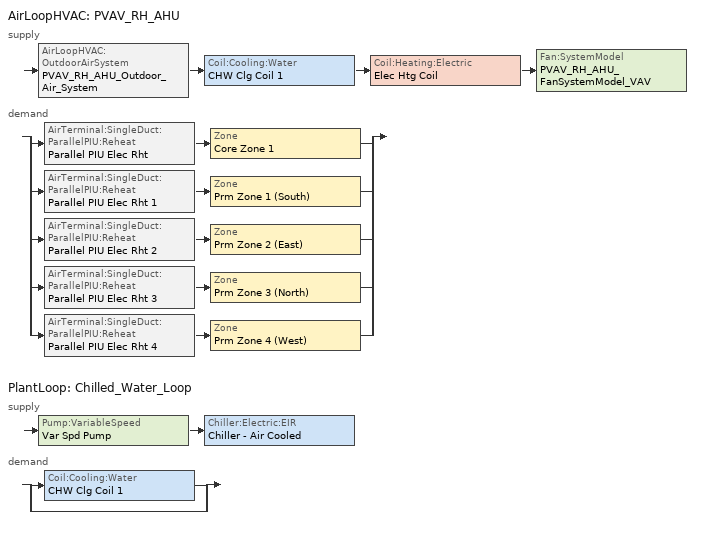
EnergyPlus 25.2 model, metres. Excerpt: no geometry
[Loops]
AirLoopHVAC 'PVAV_RH_AHU'
 supply: AirLoopHVAC:OutdoorAirSystem 'PVAV_RH_AHU_Outdoor_Air_System' > Coil:Cooling:Water 'CHW Clg Coil 1' > Coil:Heating:Electric 'Elec Htg Coil' > Fan:SystemModel 'PVAV_RH_AHU_FanSystemModel_VAV'
 demand: split
  | AirTerminal:SingleDuct:ParallelPIU:Reheat 'Parallel PIU Elec Rht' > Zone 'Core Zone 1'
  | AirTerminal:SingleDuct:ParallelPIU:Reheat 'Parallel PIU Elec Rht 1' > Zone 'Prm Zone 1 (South)'
  | AirTerminal:SingleDuct:ParallelPIU:Reheat 'Parallel PIU Elec Rht 2' > Zone 'Prm Zone 2 (East)'
  | AirTerminal:SingleDuct:ParallelPIU:Reheat 'Parallel PIU Elec Rht 3' > Zone 'Prm Zone 3 (North)'
  | AirTerminal:SingleDuct:ParallelPIU:Reheat 'Parallel PIU Elec Rht 4' > Zone 'Prm Zone 4 (West)'
PlantLoop 'Chilled_Water_Loop'
 supply: Pump:VariableSpeed 'Var Spd Pump' > Chiller:Electric:EIR 'Chiller - Air Cooled'
 demand: split
  | Coil:Cooling:Water 'CHW Clg Coil 1'
  | bypass
[AirLoopHVAC]
PVAV_RH_AHU: Design return air flow fraction of supply air flow=1; Design supply air flow rate=4.71947
[AirTerminal:SingleDuct:ParallelPIU:Reheat] Availability schedule=Always On Discrete hvac_library; Convergence tolerance=0.001; Design heating discharge air temperature=32.1; Fan control type=ConstantSpeed; Fan on flow fraction=Autosize; High limit heating discharge air temperature=37.7; Maximum hot water or steam flow rate=Autosize; Maximum primary air flow rate=0.943895; Maximum secondary air flow rate=2.83168; Minimum fan turn down ratio=0.3; Minimum hot water or steam flow rate=0; Minimum primary air flow fraction=0.15
Name | Fan | Reheat coil
Parallel PIU Elec Rht | Parallel PIU Elec Rht Fan | Parallel PIU Elec Rht Coil
Parallel PIU Elec Rht 1 | Parallel PIU Elec Rht Fan 1 | Parallel PIU Elec Rht Coil 1
Parallel PIU Elec Rht 2 | Parallel PIU Elec Rht Fan 2 | Parallel PIU Elec Rht Coil 2
Parallel PIU Elec Rht 3 | Parallel PIU Elec Rht Fan 3 | Parallel PIU Elec Rht Coil 3
Parallel PIU Elec Rht 4 | Parallel PIU Elec Rht Fan 4 | Parallel PIU Elec Rht Coil 4
[Chiller:Electric:EIR]
Chiller - Air Cooled: Basin heater capacity=0; Basin heater setpoint temperature=10; Chiller flow mode=NotModulated; Condenser fan power ratio=0; Condenser flow control=ConstantFlow; Condenser heat recovery relative capacity fraction=1; Condenser minimum flow fraction=0.2; Condenser type=AirCooled; Cooling capacity function of temperature curve=OS:Curve:Biquadratic 3; Electric input to cooling output ratio function of part load ratio curve=OS:Curve:Quadratic 4; Electric input to cooling output ratio function of temperature curve=OS:Curve:Biquadratic 4; End use subcategory=General; Fraction of compressor electric consumption rejected by condenser=1; Leaving chilled water lower temperature limit=2; Maximum part load ratio=1; Minimum part load ratio=0.2; Minimum unloading ratio=0.2; Optimum part load ratio=1; Reference capacity=87921.3; Reference chilled water flow rate=Autosize; Reference condenser fluid flow rate=Autosize; Reference cop=4.1; Reference entering condenser fluid temperature=29.4; Reference leaving chilled water temperature=6.67; Sizing factor=1; Thermosiphon minimum temperature difference=0
[Coil:Cooling:Water]
CHW Clg Coil 1: Availability schedule=Always On Discrete hvac_library; Design air flow rate=4.71947; Design inlet air humidity ratio=0.008616; Design inlet air temperature=28.1389; Design inlet water temperature=6.66667; Design outlet air humidity ratio=0.00779705; Design outlet air temperature=12.7778; Design water flow rate=0.00315451; Heat exchanger configuration=CrossFlow; Type of analysis=SimpleAnalysis
[Coil:Heating:Electric] Availability schedule=Always On Discrete hvac_library; Efficiency=1
Name | Nominal capacity
Elec Htg Coil | 150000
Parallel PIU Elec Rht Coil; Parallel PIU Elec Rht Coil 1; Parallel PIU Elec Rht Coil 2; Parallel PIU Elec Rht Coil 3; Parallel PIU Elec Rht Coil 4 | 8792
[Controller:MechanicalVentilation]
Controller Mechanical Ventilation 5: Availability schedule=Always On Discrete; Demand controlled ventilation=No; System outdoor air method=Standard62.1VentilationRateProcedure; Zone or zonelist name 1=Core Zone 1; Design specification outdoor air object name 1=Core_Zone_Design_OA; Design specification zone air distribution object name 1=Core Zone 1 Design Spec Zone Air Dist; Zone or zonelist name 2=Prm Zone 1 (South); Design specification outdoor air object name 2=Perimeter_Zone_1_Design_OA; Design specification zone air distribution object name 2=Prm Zone 1 (South) Design Spec Zone Air Dist; Zone or zonelist name 3=Prm Zone 2 (East); Design specification outdoor air object name 3=Perimeter_Zone_2_Design_OA; Design specification zone air distribution object name 3=Prm Zone 2 (East) Design Spec Zone Air Dist; Zone or zonelist name 4=Prm Zone 3 (North); Design specification outdoor air object name 4=Perimeter_Zone_3_Design_OA; Design specification zone air distribution object name 4=Prm Zone 3 (North) Design Spec Zone Air Dist; Zone or zonelist name 5=Prm Zone 4 (West); Design specification outdoor air object name 5=Perimeter_Zone_4_Design_OA; Design specification zone air distribution object name 5=Prm Zone 4 (West) Design Spec Zone Air Dist
[Controller:OutdoorAir]
Controller Outdoor Air 5: Control high indoor humidity based on outdoor humidity ratio=Yes; Economizer control action type=ModulateFlow; Economizer control type=DifferentialDryBulb; Economizer maximum limit dry bulb temperature=28; Economizer maximum limit enthalpy=64000; Economizer minimum limit dry bulb temperature=-100; Economizer operation staging=InterlockedWithMechanicalCooling; Heat recovery bypass control type=BypassWhenWithinEconomizerLimits; High humidity control=No; High humidity outdoor air flow ratio=1; Lockout type=NoLockout; Maximum outdoor air flow rate=Autosize; Mechanical ventilation controller=Controller Mechanical Ventilation 5; Minimum limit type=FixedMinimum; Minimum outdoor air flow rate=0.08
[Controller:WaterCoil]
Controller Water Coil 2: Action=Reverse; Actuator variable=Flow; Control variable=Temperature; Controller convergence tolerance=Autosize; Maximum actuated flow=Autosize; Minimum actuated flow=0
[DesignSpecification:OutdoorAir] Outdoor air flow air changes per hour=0; Outdoor air flow per person=0; Outdoor air flow per zone=0.0943895; Outdoor air flow per zone floor area=0; Outdoor air method=Sum
Core_Zone_Design_OA; Perimeter_Zone_1_Design_OA; Perimeter_Zone_2_Design_OA; Perimeter_Zone_3_Design_OA; Perimeter_Zone_4_Design_OA
[DesignSpecification:OutdoorAir:SpaceList]
Name | Space design specification outdoor air object name 1 | Space name 1
Core Zone 1 DSOA Space List | Core_Zone_Design_OA | Core_Space_1
Prm Zone 1 (South) DSOA Space List | Perimeter_Zone_1_Design_OA | Perimeter_Space_1
Prm Zone 2 (East) DSOA Space List | Perimeter_Zone_2_Design_OA | Perimeter_Space_2
Prm Zone 3 (North) DSOA Space List | Perimeter_Zone_3_Design_OA | Perimeter_Space_3
Prm Zone 4 (West) DSOA Space List | Perimeter_Zone_4_Design_OA | Perimeter_Space_4
[DesignSpecification:ZoneAirDistribution] Minimum zone ventilation efficiency=0; Zone air distribution effectiveness in cooling mode=0.8; Zone air distribution effectiveness in heating mode=0.8
Core Zone 1 Design Spec Zone Air Dist; Prm Zone 1 (South) Design Spec Zone Air Dist; Prm Zone 2 (East) Design Spec Zone Air Dist; Prm Zone 3 (North) Design Spec Zone Air Dist; Prm Zone 4 (West) Design Spec Zone Air Dist
[Fan:ConstantVolume] Availability schedule=Perimeter_Space_1_Occupant_Sch; Fan total efficiency=0.7; Maximum flow rate=2.83168; Motor efficiency=0.9; Motor in airstream fraction=1; Pressure rise=250
Parallel PIU Elec Rht Fan; Parallel PIU Elec Rht Fan 1; Parallel PIU Elec Rht Fan 2; Parallel PIU Elec Rht Fan 3; Parallel PIU Elec Rht Fan 4
[Fan:SystemModel]
PVAV_RH_AHU_FanSystemModel_VAV: Availability schedule=Always On Discrete hvac_library; Design electric power consumption=10000; Design maximum air flow rate=4.71947; Design power sizing method=TotalEfficiencyAndPressure; Design pressure rise=1017.592; Electric power function of flow fraction curve=VAV Fan Curve; Electric power minimum flow rate fraction=0; Electric power per unit flow rate=840; Electric power per unit flow rate per unit pressure=1.66667; End use subcategory=General; Fan total efficiency=0.6045; Motor efficiency=0.93; Motor in air stream fraction=1; Motor loss radiative fraction=0; Number of speeds=1; Speed control method=Continuous
[PlantEquipmentList]
Chilled_Water_Loop Cooling Equipment List: Chiller - Air Cooled, Chiller:Electric:EIR
[PlantEquipmentOperation:CoolingLoad]
Chilled_Water_Loop Cooling Operation Scheme: Load range 1 lower limit=0; Load range 1 upper limit=1000000000; Range 1 equipment list=Chilled_Water_Loop Cooling Equipment List
[PlantEquipmentOperationSchemes]
Chilled_Water_Loop Operation Schemes: Control scheme 1=Chilled_Water_Loop Cooling Operation Scheme; Control scheme 1 schedule=Always On Discrete
[PlantLoop]
Chilled_Water_Loop: Common pipe simulation=None; Fluid type=Water; Load distribution scheme=Optimal; Maximum loop flow rate=Autosize; Maximum loop temperature=100; Minimum loop flow rate=1.57725e-05; Minimum loop temperature=0; Plant equipment operation scheme=Chilled_Water_Loop Operation Schemes; Plant loop demand calculation scheme=SingleSetpoint; Plant loop volume=Autocalculate
[Pump:VariableSpeed]
Var Spd Pump: Design electric power per unit flow rate=348707; Design maximum flow rate=0.00378541; Design minimum flow rate=0; Design minimum flow rate fraction=0; Design power consumption=1320; Design power sizing method=PowerPerFlowPerPressure; Design pump head=179352; Design shaft power per unit flow rate per unit head=1.28205; End use subcategory=General; Fraction of motor inefficiencies to fluid stream=0; Motor efficiency=0.9; Pump control type=Continuous; Skin loss radiative fraction=0.5; Coefficient 1 of the part load performance curve=0; Coefficient 2 of the part load performance curve=1; Coefficient 3 of the part load performance curve=0; Coefficient 4 of the part load performance curve=0
[SetpointManager:MixedAir] Control variable=Temperature
Node 36 OS Default SPM; Node 68 OS Default SPM
[SetpointManager:OutdoorAirReset]
OA Temp Reset: Control variable=Temperature; Outdoor high temperature=26.6667; Outdoor low temperature=15.5556; Setpoint at outdoor high temperature=6.66667; Setpoint at outdoor low temperature=12.2222
[SetpointManager:Scheduled] Control variable=Temperature
Name | Schedule
PVAV_RH_AHU_Scheduled_Deck_Temp | SCHEDULED_Reheat_Temp
Scheduled Deck Temp | Preheat_Coil_LAT
[Sizing:Plant]
Chilled_Water_Loop: Coincident sizing factor mode=None; Design loop exit temperature=6.66667; Loop design temperature difference=6.66667; Loop type=Cooling; Sizing option=NonCoincident; Zone timesteps in averaging window=1
[Sizing:System]
PVAV_RH_AHU: 100 outdoor air in cooling=No; 100 outdoor air in heating=No; Central cooling capacity control method=OnOff; Central cooling design supply air humidity ratio=0.0085; Central cooling design supply air temperature=12.8; Central heating design supply air humidity ratio=0.008; Central heating design supply air temperature=40; Central heating maximum system air flow ratio=1; Cooling design capacity=Autosize; Cooling design capacity method=CoolingDesignCapacity; Cooling design capacity per floor area=234.7; Cooling fraction of autosized cooling supply air flow rate=1; Cooling supply air flow rate=0; Cooling supply air flow rate method=DesignDay; Cooling supply air flow rate per floor area=0.00996765; Cooling supply air flow rate per unit cooling capacity=3.94755e-05; Design outdoor air flow rate=Autosize; Fraction of autosized cooling design capacity=1; Fraction of autosized heating design capacity=1; Heating design capacity=Autosize; Heating design capacity method=HeatingDesignCapacity; Heating design capacity per floor area=157; Heating fraction of autosized cooling supply air flow rate=1; Heating fraction of autosized heating supply air flow rate=1; Heating supply air flow rate=0; Heating supply air flow rate method=DesignDay; Heating supply air flow rate per floor area=0.00996765; Heating supply air flow rate per unit heating capacity=3.15882e-05; Occupant diversity=Autosize; Precool design humidity ratio=0.008; Precool design temperature=12.8; Preheat design humidity ratio=0.008; Preheat design temperature=7; System outdoor air method=Standard62.1VentilationRateProcedure; Type of load to size on=Sensible; Type of zone sum to use=Coincident; Zone maximum outdoor air fraction=1
[Sizing:Zone] Account for dedicated outdoor air system=No; Cooling design air flow method=DesignDay; Cooling design air flow rate=0; Cooling minimum air flow=0; Cooling minimum air flow fraction=0; Cooling minimum air flow per zone floor area=0.000762; Heating design air flow method=DesignDayWithLimit; Heating design air flow rate=0; Heating maximum air flow=0; Heating maximum air flow fraction=0.5; Heating maximum air flow per zone floor area=0; Type of space sum to use=Coincident; Zone cooling design supply air humidity ratio=0.0085; Zone cooling design supply air humidity ratio difference=0.005; Zone cooling design supply air temperature=12.8; Zone cooling design supply air temperature input method=SupplyAirTemperature; Zone heating design supply air humidity ratio=0.008; Zone heating design supply air temperature=32.2222; Zone heating design supply air temperature difference=11.11; Zone heating design supply air temperature input method=SupplyAirTemperature; Zone humidification design supply air humidity ratio difference=0.005; Zone latent cooling design supply air humidity ratio input method=HumidityRatioDifference; Zone latent heating design supply air humidity ratio input method=HumidityRatioDifference; Zone load sizing method=Sensible Load Only No Latent Load
Name | Design specification outdoor air object | Design specification zone air distribution object | Zone cooling design supply air temperature difference
Core Zone 1 | Core Zone 1 DSOA Space List | Core Zone 1 Design Spec Zone Air Dist | 8.33333
Prm Zone 1 (South) | Prm Zone 1 (South) DSOA Space List | Prm Zone 1 (South) Design Spec Zone Air Dist | 11.1111
Prm Zone 2 (East) | Prm Zone 2 (East) DSOA Space List | Prm Zone 2 (East) Design Spec Zone Air Dist | 11.1111
Prm Zone 3 (North) | Prm Zone 3 (North) DSOA Space List | Prm Zone 3 (North) Design Spec Zone Air Dist | 11.1111
Prm Zone 4 (West) | Prm Zone 4 (West) DSOA Space List | Prm Zone 4 (West) Design Spec Zone Air Dist | 11.1111
[ThermostatSetpoint:DualSetpoint] Cooling setpoint temperature schedule=Cooling Themostat Setpoint; Heating setpoint temperature schedule=Heating Thermostat Setpoint
Core_bottom Setpoints; Perimeter_bot_ZN_1 Setpoints; Perimeter_bot_ZN_2 Setpoints; Perimeter_bot_ZN_3 Setpoints; Perimeter_bot_ZN_4 Setpoints
[ZoneControl:Thermostat] Temperature difference between cutout and setpoint=0
Name | Zone or zonelist | Control 1 | Control type schedule
Core Zone 1 Thermostat | Core Zone 1 | Core_bottom Setpoints | Core Zone 1 Thermostat Schedule
Prm Zone 1 (South) Thermostat | Prm Zone 1 (South) | Perimeter_bot_ZN_1 Setpoints | Prm Zone 1 (South) Thermostat Schedule
Prm Zone 2 (East) Thermostat | Prm Zone 2 (East) | Perimeter_bot_ZN_2 Setpoints | Prm Zone 2 (East) Thermostat Schedule
Prm Zone 3 (North) Thermostat | Prm Zone 3 (North) | Perimeter_bot_ZN_3 Setpoints | Prm Zone 3 (North) Thermostat Schedule
Prm Zone 4 (West) Thermostat | Prm Zone 4 (West) | Perimeter_bot_ZN_4 Setpoints | Prm Zone 4 (West) Thermostat Schedule
[Zone equipment]
Core Zone 1: Parallel PIU Elec Rht
Prm Zone 1 (South): Parallel PIU Elec Rht 1
Prm Zone 2 (East): Parallel PIU Elec Rht 2
Prm Zone 3 (North): Parallel PIU Elec Rht 3
Prm Zone 4 (West): Parallel PIU Elec Rht 4
[Curve:Biquadratic] Maximum value of x=20; Maximum value of y=50; Minimum value of x=0; Minimum value of y=0
Name | Coefficient1 constant | Coefficient2 x | Coefficient3 x 2 | Coefficient4 y | Coefficient5 y 2 | Coefficient6 x y
OS:Curve:Biquadratic 3 | 1.04338 | 0.0407077 | 0.0004506 | -0.0041514 | -8.86e-05 | -0.0003467
OS:Curve:Biquadratic 4 | 0.596191 | -0.0099496 | 0.0007888 | 0.0004506 | 0.0004875 | -0.0007623
[Curve:Quadratic]
OS:Curve:Quadratic 4: Maximum value of x=1.2; Minimum value of x=0; Coefficient1 constant=1.68531; Coefficient2 x=-0.999344; Coefficient3 x 2=0.314032
[Curve:Quartic]
VAV Fan Curve: Input unit type for x=Dimensionless; Maximum curve output=1; Maximum value of x=1; Minimum curve output=0; Minimum value of x=0; Output unit type=Dimensionless; Coefficient1 constant=0.0407599; Coefficient2 x=0.088045; Coefficient3 x 2=-0.0729261; Coefficient4 x 3=0.94374; Coefficient5 x 4=0
[Schedule:Compact]
Core Zone 1 Thermostat Schedule; Prm Zone 1 (South) Thermostat Schedule; Prm Zone 2 (East) Thermostat Schedule; Prm Zone 3 (North) Thermostat Schedule; Prm Zone 4 (West) Thermostat Schedule: Through: 12/31, For: AllDays, Until: 24:00, 4
Perimeter_Space_1_Occupant_Sch: Through: 12/31, For: Weekdays, Until: 06:00, 0, Until: 07:00, 0.1, Until: 08:00, 0.2, Until: 10:00, 0.95, Until: 11:00, 0.975703, Until: 12:00, 0.95, Until: 13:00, 0.513528, Until: 14:00, 0.95, Until: 15:00, 0.975703, Until: 17:00, 0.95, Until: 18:00, 0.3, Until: 22:00, 0.1, Until: 23:00, 0.05, Until: 24:00, 0.05, For: Saturday, Until: 06:00, 0, Until: 07:00, 0.1, Until: 08:00, 0.1, Until: 10:00, 0.3, Until: 11:00, 0.308117, Until: 12:00, 0.3, Until: 13:00, 0.102706, Until: 14:00, 0.1, Until: 15:00, 0.102706, Until: 17:00, 0.1, Until: 18:00, 0.05, Until: 19:00, 0.05, Until: 24:00, 0, For: SummerDesignDay, Until: 06:00, 1e-09, Until: 22:00, 1, Until: 24:00, 0.05, For: WinterDesignDay, Until: 24:00, 0, For:Sunday Holidays AllOtherDays, Until: 06:00, 0, Until: 18:00, 0.05, Until: 24:00, 0
[Schedule:Constant] Hourly value=1
Always On Discrete; Always On Discrete hvac_library
[Schedule:Day:Interval]
Deck Temperature Default 3: 24:00, 10, No
Deck Temperature Default 5: 05:00, 18.3333, 17:00, 12.8675, 24:00, 18.3333, No
Deck Temperature Summer Design Day 3; Deck Temperature Winter Design Day 3: 24:00, 12.8, No
Deck Temperature Summer Design Day 5: 05:00, 18.3333, 17:00, 12.7779, 24:00, 18.3333, No
Deck Temperature Winter Design Day 5: 05:00, 18.3333, 17:00, 12.8, 24:00, 18.3333, No
Saturdays: 05:00, 26.7, 17:00, 24, 24:00, 26.7, No
Saturdays 1: 05:00, 15.6, 17:00, 21, 24:00, 15.6, No
Sundays: 24:00, 26.7, No
Sundays 2: 24:00, 15.6, No
Weekday: 05:00, 15.6, 22:00, 21, 24:00, 15.6, No
Weekdays: 05:00, 26.7, 22:00, 24, 24:00, 26.1005, No
[Schedule:Week:Daily]
Cooling Themostat Setpoint Week Rule - Jan1-Jan2: Weekdays, Weekdays, Weekdays, Weekdays, Weekdays, Weekdays, Saturdays, Weekdays, Weekdays, Weekdays, Weekdays, Weekdays
Cooling Themostat Setpoint Week Rule - Jan3-Dec31: Sundays, Weekdays, Weekdays, Weekdays, Weekdays, Weekdays, Saturdays, Weekdays, Weekdays, Weekdays, Weekdays, Weekdays
Heating Thermostat Setpoint Week Rule - Jan1-Jan2: Weekday, Weekday, Weekday, Weekday, Weekday, Weekday, Saturdays 1, Weekday, Weekday, Weekday, Weekday, Weekday
Heating Thermostat Setpoint Week Rule - Jan3-Dec31: Sundays 2, Weekday, Weekday, Weekday, Weekday, Weekday, Saturdays 1, Weekday, Weekday, Weekday, Weekday, Weekday
Preheat_Coil_LAT Week Rule - Jan1-Dec31: Deck Temperature Default 3, Deck Temperature Default 3, Deck Temperature Default 3, Deck Temperature Default 3, Deck Temperature Default 3, Deck Temperature Default 3, Deck Temperature Default 3, Deck Temperature Default 3, Deck Temperature Summer Design Day 3, Deck Temperature Winter Design Day 3, Deck Temperature Default 3, Deck Temperature Default 3
SCHEDULED_Reheat_Temp Week Rule - Jan1-Dec31: Deck Temperature Default 5, Deck Temperature Default 5, Deck Temperature Default 5, Deck Temperature Default 5, Deck Temperature Default 5, Deck Temperature Default 5, Deck Temperature Default 5, Deck Temperature Default 5, Deck Temperature Summer Design Day 5, Deck Temperature Winter Design Day 5, Deck Temperature Default 5, Deck Temperature Default 5
[Schedule:Year]
Cooling Themostat Setpoint: Cooling Themostat Setpoint Week Rule - Jan1-Jan2, 1, 1, 1, 2, Cooling Themostat Setpoint Week Rule - Jan3-Dec31, 1, 3, 12, 31
Heating Thermostat Setpoint: Heating Thermostat Setpoint Week Rule - Jan1-Jan2, 1, 1, 1, 2, Heating Thermostat Setpoint Week Rule - Jan3-Dec31, 1, 3, 12, 31
Preheat_Coil_LAT: Preheat_Coil_LAT Week Rule - Jan1-Dec31, 1, 1, 12, 31
SCHEDULED_Reheat_Temp: SCHEDULED_Reheat_Temp Week Rule - Jan1-Dec31, 1, 1, 12, 31
